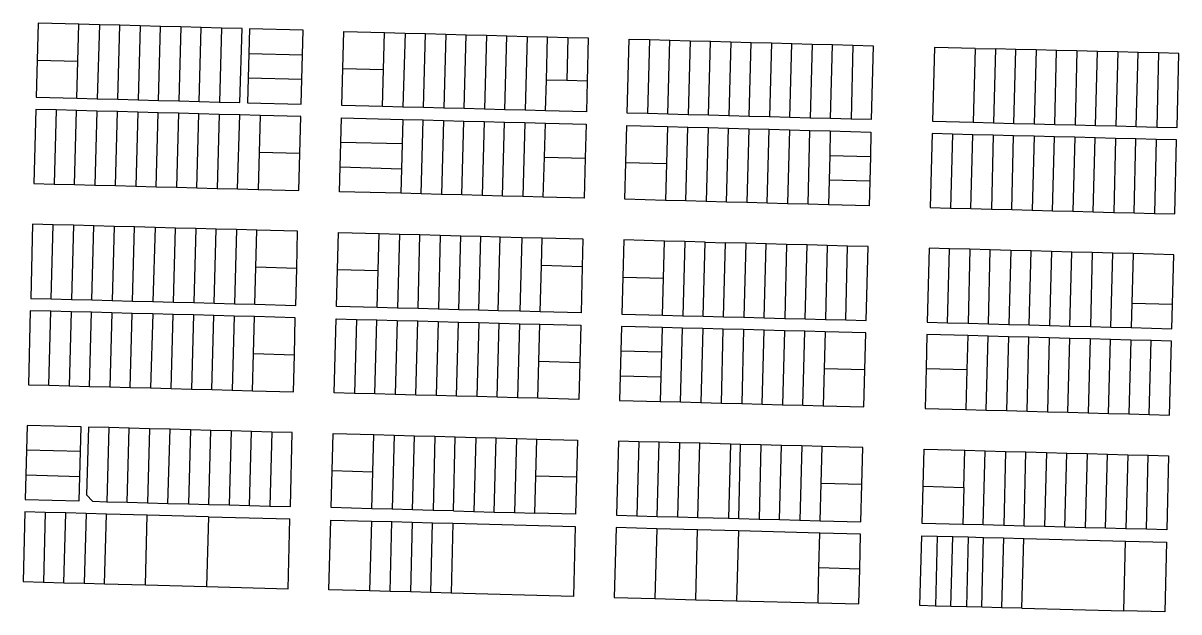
# Model space of a CAD drawing. Header units: inches. Extents: x 486468 to 494399, y 5455955 to 5460553.
# Drawn here: x 486501 to 487071, y 5457332 to 5457622 of the extents above; entities that cross this region are included whole.
import ezdxf

# ---------------------------------------------------------------- set-up
doc = ezdxf.new("R2010")
doc.units = ezdxf.units.IN
doc.header["$MEASUREMENT"] = 0
doc.layers.add('ParcelLines', color=10, linetype='Continuous')

msp = doc.modelspace()

# ---------------------------------------------------------------- linework, layer by layer
at = {"layer": 'ParcelLines', "color": 1}
for p, q in [((486508.268, 5457622.18), (486507.768, 5457603.93)), ((486528.368, 5457621.641), (486508.268, 5457622.18)), ((486538.418, 5457621.371), (486528.368, 5457621.641)), ((486538.418, 5457621.371), (486537.418, 5457584.851)), ((486548.468, 5457621.1), (486538.418, 5457621.371)), ((486558.518, 5457620.83), (486548.468, 5457621.1)), ((486558.518, 5457620.83), (486557.518, 5457584.3)), ((486568.567, 5457620.56), (486558.518, 5457620.83)), ((486567.568, 5457584.03), (486568.567, 5457620.56)), ((486578.617, 5457620.29), (486568.567, 5457620.56)), ((486588.667, 5457620.02), (486578.617, 5457620.29)), ((486587.667, 5457583.48), (486588.667, 5457620.02)), ((486598.717, 5457619.749), (486588.667, 5457620.02)), ((486608.765, 5457619.479), (486598.717, 5457619.749)), ((486607.766, 5457582.93), (486608.765, 5457619.479)), ((486612.415, 5457619.379), (486612.085, 5457607.179)), ((486638.914, 5457618.629), (486612.415, 5457619.379)), ((486638.585, 5457606.479), (486638.914, 5457618.629)), ((486658.513, 5457599.828), (486659.013, 5457618.078)), ((486659.013, 5457618.078), (486679.112, 5457617.538)), ((486679.112, 5457617.538), (486689.162, 5457617.267)), ((486689.162, 5457617.267), (486699.212, 5457616.997)), ((486698.212, 5457580.498), (486699.212, 5457616.997)), ((486699.212, 5457616.997), (486709.261, 5457616.727)), ((486709.261, 5457616.727), (486708.262, 5457580.228)), ((486709.261, 5457616.727), (486719.311, 5457616.447)), ((486719.311, 5457616.447), (486729.311, 5457616.177)), ((486729.311, 5457616.177), (486728.361, 5457579.678)), ((486729.311, 5457616.177), (486739.361, 5457615.907)), ((486739.361, 5457615.907), (486749.41, 5457615.637)), ((486749.41, 5457615.637), (486759.46, 5457615.367)), ((486758.91, 5457594.077), (486759.46, 5457615.367)), ((486759.46, 5457615.367), (486769.51, 5457615.097)), ((486769.51, 5457615.097), (486779.559, 5457614.827)), ((486779.559, 5457614.827), (486779.009, 5457593.577)), ((486798.708, 5457577.776), (486799.659, 5457614.277)), ((486799.659, 5457614.277), (486809.708, 5457614.007)), ((486809.708, 5457614.007), (486819.757, 5457613.737)), ((486819.757, 5457613.737), (486829.757, 5457613.467)), ((486829.757, 5457613.467), (486839.807, 5457613.186)), ((486839.807, 5457613.186), (486849.856, 5457612.916)), ((486849.856, 5457612.916), (486848.857, 5457576.426)), ((486849.856, 5457612.916), (486859.856, 5457612.646)), ((486859.856, 5457612.646), (486869.906, 5457612.376)), ((486869.906, 5457612.376), (486868.956, 5457575.876)), ((486869.906, 5457612.376), (486879.906, 5457612.106)), ((486879.906, 5457612.106), (486889.955, 5457611.836)), ((486889.955, 5457611.836), (486900.005, 5457611.566)), ((486900.005, 5457611.566), (486910.005, 5457611.296)), ((486910.005, 5457611.296), (486920.054, 5457611.026)), ((486920.054, 5457611.026), (486919.103, 5457574.525)), ((486950.202, 5457610.176), (486949.252, 5457573.725)), ((486970.302, 5457609.675), (486950.202, 5457610.176)), ((486612.085, 5457607.179), (486611.756, 5457595.029)), ((486638.244, 5457594.279), (486638.585, 5457606.479)), ((486970.302, 5457609.675), (486969.351, 5457573.212)), ((486970.302, 5457609.675), (486980.352, 5457609.435)), ((486990.401, 5457609.185), (486980.352, 5457609.435)), ((487000.451, 5457608.945), (486990.401, 5457609.185)), ((487010.501, 5457608.705), (487000.451, 5457608.945)), ((487009.55, 5457572.175), (487010.501, 5457608.705)), ((487020.55, 5457608.454), (487010.501, 5457608.705)), ((487030.599, 5457608.204), (487020.55, 5457608.454)), ((487040.649, 5457607.964), (487030.599, 5457608.204)), ((487050.699, 5457607.714), (487040.649, 5457607.964)), ((487060.748, 5457607.474), (487050.699, 5457607.714)), ((487060.748, 5457607.474), (487059.848, 5457570.883)), ((487070.798, 5457607.224), (487060.748, 5457607.474)), ((487069.898, 5457570.623), (487070.798, 5457607.224)), ((486507.768, 5457603.93), (486507.268, 5457585.68)), ((486507.768, 5457603.93), (486527.868, 5457603.381)), ((486527.368, 5457585.131), (486527.868, 5457603.381)), ((486658.013, 5457581.578), (486658.513, 5457599.828)), ((486658.513, 5457599.828), (486678.613, 5457599.277)), ((486678.113, 5457581.038), (486678.613, 5457599.277)), ((486611.756, 5457595.029), (486611.416, 5457582.829)), ((486637.914, 5457582.129), (486638.244, 5457594.279)), ((486768.96, 5457593.827), (486758.91, 5457594.077)), ((486779.009, 5457593.577), (486768.96, 5457593.827)), ((486779.009, 5457593.577), (486778.609, 5457578.326)), ((486507.268, 5457585.68), (486527.368, 5457585.131)), ((486527.368, 5457585.131), (486537.418, 5457584.851)), ((486537.418, 5457584.851), (486547.468, 5457584.581)), ((486547.468, 5457584.581), (486557.518, 5457584.3)), ((486557.518, 5457584.3), (486567.568, 5457584.03)), ((486567.568, 5457584.03), (486577.618, 5457583.76)), ((486577.618, 5457583.76), (486587.667, 5457583.48)), ((486587.667, 5457583.48), (486597.716, 5457583.21)), ((486597.716, 5457583.21), (486607.766, 5457582.93)), ((486611.416, 5457582.829), (486637.914, 5457582.129)), ((486678.113, 5457581.038), (486658.013, 5457581.578)), ((486507.068, 5457579.58), (486506.118, 5457543.03)), ((486517.118, 5457579.3), (486507.068, 5457579.58)), ((486527.168, 5457579.03), (486517.118, 5457579.3)), ((486526.218, 5457542.49), (486527.168, 5457579.03)), ((486537.218, 5457578.761), (486527.168, 5457579.03)), ((486547.318, 5457578.481), (486537.218, 5457578.761)), ((486546.318, 5457541.951), (486547.318, 5457578.481)), ((486557.368, 5457578.21), (486547.318, 5457578.481)), ((486557.368, 5457578.21), (486556.369, 5457541.681)), ((486567.418, 5457577.94), (486557.368, 5457578.21)), ((486577.468, 5457577.67), (486567.418, 5457577.94)), ((486577.468, 5457577.67), (486576.467, 5457541.15)), ((486587.517, 5457577.39), (486577.468, 5457577.67)), ((486597.566, 5457577.12), (486587.517, 5457577.39)), ((486597.566, 5457577.12), (486596.567, 5457540.61)), ((486607.616, 5457576.85), (486597.566, 5457577.12)), ((486617.666, 5457576.579), (486607.616, 5457576.85)), ((486617.666, 5457576.579), (486617.166, 5457558.33)), ((486637.764, 5457576.029), (486617.666, 5457576.579)), ((486637.264, 5457557.778), (486637.764, 5457576.029)), ((486688.162, 5457580.768), (486678.113, 5457581.038)), ((486698.212, 5457580.498), (486688.162, 5457580.768)), ((486708.262, 5457580.228), (486698.212, 5457580.498)), ((486718.312, 5457579.958), (486708.262, 5457580.228)), ((486728.361, 5457579.678), (486718.312, 5457579.958)), ((486738.411, 5457579.408), (486728.361, 5457579.678)), ((486748.46, 5457579.137), (486738.411, 5457579.408)), ((486758.509, 5457578.867), (486748.46, 5457579.137)), ((486778.609, 5457578.326), (486758.509, 5457578.867)), ((486808.758, 5457577.506), (486798.708, 5457577.776)), ((486818.757, 5457577.236), (486808.758, 5457577.506)), ((486828.807, 5457576.966), (486818.757, 5457577.236)), ((486838.857, 5457576.696), (486828.807, 5457576.966)), ((486848.857, 5457576.426), (486838.857, 5457576.696)), ((486858.906, 5457576.156), (486848.857, 5457576.426)), ((486868.956, 5457575.876), (486858.906, 5457576.156)), ((486878.956, 5457575.606), (486868.956, 5457575.876)), ((486889.005, 5457575.336), (486878.956, 5457575.606)), ((486657.534, 5457563.328), (486657.863, 5457575.478)), ((486657.863, 5457575.478), (486688.012, 5457574.668)), ((486688.012, 5457574.668), (486687.683, 5457562.528)), ((486688.012, 5457574.668), (486698.062, 5457574.398)), ((486698.062, 5457574.398), (486708.112, 5457574.128)), ((486708.112, 5457574.128), (486707.111, 5457537.628)), ((486708.112, 5457574.128), (486718.162, 5457573.858)), ((486718.162, 5457573.858), (486728.211, 5457573.578)), ((486728.211, 5457573.578), (486727.211, 5457537.078)), ((486728.211, 5457573.578), (486738.261, 5457573.308)), ((486738.261, 5457573.308), (486748.31, 5457573.038)), ((486748.31, 5457573.038), (486758.359, 5457572.768)), ((486757.899, 5457556.027), (486758.359, 5457572.768)), ((486758.359, 5457572.768), (486778.459, 5457572.227)), ((486778.459, 5457572.227), (486777.999, 5457555.477)), ((486798.058, 5457553.427), (486798.558, 5457571.677)), ((486798.558, 5457571.677), (486818.607, 5457571.137)), ((486818.607, 5457571.137), (486818.138, 5457552.927)), ((486818.607, 5457571.137), (486828.657, 5457570.866)), ((486827.657, 5457534.417), (486828.657, 5457570.866)), ((486828.657, 5457570.866), (486838.657, 5457570.596)), ((486838.657, 5457570.596), (486837.707, 5457534.146)), ((486838.657, 5457570.596), (486848.707, 5457570.326)), ((486847.757, 5457533.876), (486848.707, 5457570.326)), ((486848.707, 5457570.326), (486858.756, 5457570.056)), ((486858.756, 5457570.056), (486857.806, 5457533.596)), ((486858.756, 5457570.056), (486868.806, 5457569.776)), ((486899.055, 5457575.066), (486889.005, 5457575.336)), ((486909.105, 5457574.795), (486899.055, 5457575.066)), ((486919.103, 5457574.525), (486909.105, 5457574.795)), ((486949.252, 5457573.725), (486969.351, 5457573.212)), ((486969.351, 5457573.212), (486979.401, 5457572.955)), ((486979.401, 5457572.955), (486989.451, 5457572.695)), ((486989.451, 5457572.695), (486999.501, 5457572.435)), ((486999.501, 5457572.435), (487009.55, 5457572.175)), ((487009.55, 5457572.175), (487019.599, 5457571.915)), ((487019.599, 5457571.915), (487029.649, 5457571.654)), ((487029.649, 5457571.654), (487039.699, 5457571.404)), ((487039.699, 5457571.404), (487049.748, 5457571.143)), ((487049.748, 5457571.143), (487059.848, 5457570.883)), ((487059.848, 5457570.883), (487069.898, 5457570.623)), ((486867.806, 5457533.326), (486868.806, 5457569.776)), ((486868.806, 5457569.776), (486878.806, 5457569.506)), ((486878.806, 5457569.506), (486888.855, 5457569.236)), ((486887.905, 5457532.786), (486888.855, 5457569.236)), ((486888.855, 5457569.236), (486898.905, 5457568.965)), ((486898.905, 5457568.965), (486898.585, 5457556.825)), ((486898.905, 5457568.965), (486918.953, 5457568.425)), ((486918.953, 5457568.425), (486918.633, 5457556.275)), ((486949.102, 5457567.625), (486948.152, 5457531.174)), ((486959.152, 5457567.365), (486949.102, 5457567.625)), ((486959.152, 5457567.365), (486958.202, 5457530.904)), ((486969.202, 5457567.105), (486959.152, 5457567.365)), ((486968.252, 5457530.644), (486969.202, 5457567.105)), ((486979.251, 5457566.855), (486969.202, 5457567.105)), ((486979.251, 5457566.855), (486978.351, 5457530.374)), ((486989.301, 5457566.595), (486979.251, 5457566.855)), ((486999.351, 5457566.335), (486989.301, 5457566.595)), ((487009.4, 5457566.075), (486999.351, 5457566.335)), ((487008.499, 5457529.574), (487009.4, 5457566.075)), ((487019.449, 5457565.814), (487009.4, 5457566.075)), ((487019.449, 5457565.814), (487018.549, 5457529.304)), ((487029.499, 5457565.554), (487019.449, 5457565.814)), ((487028.599, 5457529.044), (487029.499, 5457565.554)), ((487039.549, 5457565.304), (487029.499, 5457565.554)), ((487039.549, 5457565.304), (487038.648, 5457528.774)), ((487049.598, 5457565.043), (487039.549, 5457565.304)), ((487048.698, 5457528.504), (487049.598, 5457565.043)), ((487059.648, 5457564.783), (487049.598, 5457565.043)), ((487059.648, 5457564.783), (487058.748, 5457528.243)), ((487069.698, 5457564.523), (487059.648, 5457564.783)), ((487068.797, 5457527.972), (487069.698, 5457564.523)), ((486657.204, 5457551.178), (486657.534, 5457563.328)), ((486687.683, 5457562.528), (486687.343, 5457550.328)), ((486637.264, 5457557.778), (486617.166, 5457558.33)), ((486636.765, 5457539.528), (486637.264, 5457557.778)), ((486777.999, 5457555.477), (486777.459, 5457535.727)), ((486797.558, 5457535.227), (486798.058, 5457553.427)), ((486818.138, 5457552.927), (486817.658, 5457534.687)), ((486898.585, 5457556.825), (486898.275, 5457544.675)), ((486898.585, 5457556.825), (486918.633, 5457556.275)), ((486918.633, 5457556.275), (486918.323, 5457544.125)), ((486656.864, 5457538.978), (486657.204, 5457551.178)), ((486506.118, 5457543.03), (486516.169, 5457542.76)), ((486516.169, 5457542.76), (486526.218, 5457542.49)), ((486526.218, 5457542.49), (486536.268, 5457542.22)), ((486536.268, 5457542.22), (486546.318, 5457541.951)), ((486546.318, 5457541.951), (486556.369, 5457541.681)), ((486556.369, 5457541.681), (486566.419, 5457541.421)), ((486566.419, 5457541.421), (486576.467, 5457541.15)), ((486918.323, 5457544.125), (486898.275, 5457544.675)), ((486918.323, 5457544.125), (486918.003, 5457531.975)), ((486576.467, 5457541.15), (486586.517, 5457540.88)), ((486586.517, 5457540.88), (486596.567, 5457540.61)), ((486596.567, 5457540.61), (486606.617, 5457540.34)), ((486606.617, 5457540.34), (486616.666, 5457540.07)), ((486616.666, 5457540.07), (486636.765, 5457539.528)), ((486687.013, 5457538.168), (486656.864, 5457538.978)), ((486697.062, 5457537.898), (486687.013, 5457538.168)), ((486707.111, 5457537.628), (486697.062, 5457537.898)), ((486717.161, 5457537.358), (486707.111, 5457537.628)), ((486727.211, 5457537.078), (486717.161, 5457537.358)), ((486737.26, 5457536.807), (486727.211, 5457537.078)), ((486747.31, 5457536.537), (486737.26, 5457536.807)), ((486757.36, 5457536.267), (486747.31, 5457536.537)), ((486777.459, 5457535.727), (486757.36, 5457536.267)), ((486817.658, 5457534.687), (486797.558, 5457535.227)), ((486827.657, 5457534.417), (486817.658, 5457534.687)), ((486837.707, 5457534.146), (486827.657, 5457534.417)), ((486847.757, 5457533.876), (486837.707, 5457534.146)), ((486857.806, 5457533.596), (486847.757, 5457533.876)), ((486867.806, 5457533.326), (486857.806, 5457533.596)), ((486877.856, 5457533.056), (486867.806, 5457533.326)), ((486887.905, 5457532.786), (486877.856, 5457533.056)), ((486897.954, 5457532.515), (486887.905, 5457532.786)), ((486918.003, 5457531.975), (486897.954, 5457532.515)), ((486948.152, 5457531.174), (486958.202, 5457530.904)), ((486958.202, 5457530.904), (486968.252, 5457530.644)), ((486968.252, 5457530.644), (486978.351, 5457530.374)), ((486978.351, 5457530.374), (486988.4, 5457530.104)), ((486988.4, 5457530.104), (486998.45, 5457529.844)), ((486998.45, 5457529.844), (487008.499, 5457529.574)), ((487008.499, 5457529.574), (487018.549, 5457529.304)), ((487018.549, 5457529.304), (487028.599, 5457529.044)), ((487028.599, 5457529.044), (487038.648, 5457528.774)), ((487038.648, 5457528.774), (487048.698, 5457528.504)), ((487048.698, 5457528.504), (487058.748, 5457528.243)), ((487058.748, 5457528.243), (487068.797, 5457527.972)), ((486505.518, 5457522.93), (486504.568, 5457486.331)), ((486515.618, 5457522.66), (486505.518, 5457522.93)), ((486525.668, 5457522.39), (486515.618, 5457522.66)), ((486535.718, 5457522.12), (486525.668, 5457522.39)), ((486534.718, 5457485.53), (486535.718, 5457522.12)), ((486545.769, 5457521.851), (486535.718, 5457522.12)), ((486555.819, 5457521.581), (486545.769, 5457521.851)), ((486554.818, 5457485.001), (486555.819, 5457521.581)), ((486565.868, 5457521.311), (486555.819, 5457521.581)), ((486565.868, 5457521.311), (486564.869, 5457484.741)), ((486575.918, 5457521.041), (486565.868, 5457521.311)), ((486585.967, 5457520.78), (486575.918, 5457521.041)), ((486585.967, 5457520.78), (486584.968, 5457484.211)), ((486596.017, 5457520.51), (486585.967, 5457520.78)), ((486606.067, 5457520.24), (486596.017, 5457520.51)), ((486616.115, 5457519.969), (486606.067, 5457520.24)), ((486615.636, 5457501.679), (486616.115, 5457519.969)), ((486636.215, 5457519.429), (486616.115, 5457519.969)), ((486635.735, 5457501.129), (486636.215, 5457519.429)), ((486655.834, 5457500.579), (486656.314, 5457518.878)), ((486656.314, 5457518.878), (486676.412, 5457518.338)), ((486676.412, 5457518.338), (486686.462, 5457518.068)), ((486686.462, 5457518.068), (486685.513, 5457481.528)), ((486686.462, 5457518.068), (486696.512, 5457517.798)), ((486696.512, 5457517.798), (486706.561, 5457517.528)), ((486706.561, 5457517.528), (486705.612, 5457480.998)), ((486706.561, 5457517.528), (486716.611, 5457517.257)), ((486715.661, 5457480.728), (486716.611, 5457517.257)), ((486716.611, 5457517.257), (486726.361, 5457516.987)), ((486726.361, 5457516.987), (486736.11, 5457516.727)), ((486735.111, 5457480.208), (486736.11, 5457516.727)), ((486736.11, 5457516.727), (486746.76, 5457516.437)), ((486746.76, 5457516.437), (486745.81, 5457479.928)), ((486746.76, 5457516.437), (486756.81, 5457516.167)), ((486756.45, 5457502.477), (486756.81, 5457516.167)), ((486756.81, 5457516.167), (486776.909, 5457515.627)), ((486776.909, 5457515.627), (486776.549, 5457501.927)), ((486797.008, 5457515.127), (486796.529, 5457496.826)), ((486817.108, 5457514.586), (486797.008, 5457515.127)), ((486816.638, 5457496.326), (486817.108, 5457514.586)), ((486827.157, 5457514.316), (486817.108, 5457514.586)), ((486837.207, 5457514.046), (486827.157, 5457514.316)), ((486837.207, 5457514.046), (486847.207, 5457513.776)), ((486846.257, 5457477.246), (486847.207, 5457513.776)), ((486857.256, 5457513.496), (486847.207, 5457513.776)), ((486867.306, 5457513.226), (486857.256, 5457513.496)), ((486877.356, 5457512.956), (486867.306, 5457513.226)), ((486887.404, 5457512.686), (486877.356, 5457512.956)), ((486897.404, 5457512.416), (486887.404, 5457512.686)), ((486897.404, 5457512.416), (486896.504, 5457475.905)), ((486907.454, 5457512.146), (486897.404, 5457512.416)), ((486917.503, 5457511.874), (486907.454, 5457512.146)), ((486916.553, 5457475.375), (486917.503, 5457511.874)), ((486947.652, 5457511.074), (486946.702, 5457474.574)), ((486957.702, 5457510.804), (486947.652, 5457511.074)), ((486967.752, 5457510.544), (486957.702, 5457510.804)), ((486977.8, 5457510.274), (486967.752, 5457510.544)), ((486987.85, 5457510.004), (486977.8, 5457510.274)), ((486997.9, 5457509.734), (486987.85, 5457510.004)), ((487007.949, 5457509.474), (486997.9, 5457509.734)), ((487007.949, 5457509.474), (487007.049, 5457472.943)), ((487017.999, 5457509.203), (487007.949, 5457509.474)), ((487028.049, 5457508.943), (487017.999, 5457509.203)), ((487038.148, 5457508.673), (487028.049, 5457508.943)), ((487037.198, 5457472.133), (487038.148, 5457508.673)), ((487048.198, 5457508.403), (487038.148, 5457508.673)), ((487068.296, 5457507.873), (487048.198, 5457508.403)), ((487067.666, 5457483.522), (487068.296, 5457507.873)), ((486615.166, 5457483.409), (486615.636, 5457501.679)), ((486635.735, 5457501.129), (486615.636, 5457501.679)), ((486755.86, 5457479.657), (486756.45, 5457502.477)), ((486776.549, 5457501.927), (486775.959, 5457479.126)), ((486635.265, 5457482.879), (486635.735, 5457501.129)), ((486655.364, 5457482.329), (486655.834, 5457500.579)), ((486675.463, 5457481.799), (486675.943, 5457500.079)), ((486796.529, 5457496.826), (486796.059, 5457478.576)), ((486816.158, 5457478.046), (486816.638, 5457496.326)), ((486504.568, 5457486.331), (486514.618, 5457486.06)), ((486514.618, 5457486.06), (486524.669, 5457485.8)), ((486524.669, 5457485.8), (486534.718, 5457485.53)), ((486534.718, 5457485.53), (486544.768, 5457485.27)), ((486544.768, 5457485.27), (486554.818, 5457485.001)), ((486554.818, 5457485.001), (486564.869, 5457484.741)), ((486564.869, 5457484.741), (486574.918, 5457484.481)), ((486574.918, 5457484.481), (486584.968, 5457484.211)), ((486504.368, 5457480.231), (486503.418, 5457443.68)), ((486514.469, 5457479.961), (486504.368, 5457480.231)), ((486513.468, 5457443.411), (486514.469, 5457479.961)), ((486524.519, 5457479.7), (486514.469, 5457479.961)), ((486524.519, 5457479.7), (486523.518, 5457443.151)), ((486534.568, 5457479.43), (486524.519, 5457479.7)), ((486533.569, 5457442.88), (486534.568, 5457479.43)), ((486544.618, 5457479.17), (486534.568, 5457479.43)), ((486544.618, 5457479.17), (486543.619, 5457442.62)), ((486554.669, 5457478.9), (486544.618, 5457479.17)), ((486553.669, 5457442.35), (486554.669, 5457478.9)), ((486564.719, 5457478.631), (486554.669, 5457478.9)), ((486584.968, 5457484.211), (486595.017, 5457483.94)), ((486595.017, 5457483.94), (486605.116, 5457483.679)), ((486605.116, 5457483.679), (486615.166, 5457483.409)), ((486615.166, 5457483.409), (486635.265, 5457482.879)), ((486675.463, 5457481.799), (486655.364, 5457482.329)), ((486685.513, 5457481.528), (486675.463, 5457481.799)), ((486695.562, 5457481.258), (486685.513, 5457481.528)), ((486705.612, 5457480.998), (486695.562, 5457481.258)), ((486715.661, 5457480.728), (486705.612, 5457480.998)), ((486725.411, 5457480.468), (486715.661, 5457480.728)), ((486735.111, 5457480.208), (486725.411, 5457480.468)), ((486745.81, 5457479.928), (486735.111, 5457480.208)), ((486755.86, 5457479.657), (486745.81, 5457479.928)), ((486775.959, 5457479.126), (486755.86, 5457479.657)), ((487067.346, 5457471.322), (487067.666, 5457483.522)), ((486564.719, 5457478.631), (486563.718, 5457442.09)), ((486574.769, 5457478.371), (486564.719, 5457478.631)), ((486573.768, 5457441.82), (486574.769, 5457478.371)), ((486584.818, 5457478.11), (486574.769, 5457478.371)), ((486584.818, 5457478.11), (486583.868, 5457441.56)), ((486594.867, 5457477.84), (486584.818, 5457478.11)), ((486604.916, 5457477.58), (486594.867, 5457477.84)), ((486604.916, 5457477.58), (486603.967, 5457441.03)), ((486614.966, 5457477.309), (486604.916, 5457477.58)), ((486614.496, 5457459.03), (486614.966, 5457477.309)), ((486635.065, 5457476.779), (486614.966, 5457477.309)), ((486634.586, 5457458.479), (486635.065, 5457476.779)), ((486654.214, 5457439.678), (486655.214, 5457476.229)), ((486655.214, 5457476.229), (486665.263, 5457475.959)), ((486665.263, 5457475.959), (486675.313, 5457475.689)), ((486675.313, 5457475.689), (486685.363, 5457475.428)), ((486685.363, 5457475.428), (486684.363, 5457438.878)), ((486685.363, 5457475.428), (486695.412, 5457475.158)), ((486695.412, 5457475.158), (486705.462, 5457474.888)), ((486705.462, 5457474.888), (486715.512, 5457474.628)), ((486714.512, 5457438.078), (486715.512, 5457474.628)), ((486715.512, 5457474.628), (486725.561, 5457474.358)), ((486725.561, 5457474.358), (486735.611, 5457474.088)), ((486735.611, 5457474.088), (486745.66, 5457473.828)), ((486745.66, 5457473.828), (486744.661, 5457437.277)), ((486745.66, 5457473.828), (486755.71, 5457473.558)), ((486755.21, 5457455.277), (486755.71, 5457473.558)), ((486755.71, 5457473.558), (486775.809, 5457473.026)), ((486775.809, 5457473.026), (486775.31, 5457454.727)), ((486796.059, 5457478.576), (486816.158, 5457478.046)), ((486816.158, 5457478.046), (486826.158, 5457477.776)), ((486826.158, 5457477.776), (486836.207, 5457477.506)), ((486836.207, 5457477.506), (486846.257, 5457477.246)), ((486846.257, 5457477.246), (486856.305, 5457476.976)), ((486856.305, 5457476.976), (486866.355, 5457476.716)), ((486866.355, 5457476.716), (486876.405, 5457476.445)), ((486876.405, 5457476.445), (486886.454, 5457476.175)), ((486886.454, 5457476.175), (486896.504, 5457475.905)), ((486896.504, 5457475.905), (486906.504, 5457475.645)), ((486906.504, 5457475.645), (486916.553, 5457475.375)), ((486946.702, 5457474.574), (486956.751, 5457474.304)), ((486956.751, 5457474.304), (486966.801, 5457474.033)), ((486966.801, 5457474.033), (486976.9, 5457473.763)), ((486976.9, 5457473.763), (486986.95, 5457473.493)), ((486986.95, 5457473.493), (486996.999, 5457473.223)), ((486996.999, 5457473.223), (487007.049, 5457472.943)), ((486795.909, 5457472.476), (486795.579, 5457460.326)), ((486815.958, 5457471.946), (486795.909, 5457472.476)), ((486826.008, 5457471.676), (486815.958, 5457471.946)), ((486825.057, 5457435.176), (486826.008, 5457471.676)), ((486836.057, 5457471.406), (486826.008, 5457471.676)), ((486836.057, 5457471.406), (486835.106, 5457434.905)), ((486846.106, 5457471.136), (486836.057, 5457471.406)), ((486856.155, 5457470.876), (486846.106, 5457471.136)), ((486856.155, 5457470.876), (486855.206, 5457434.375)), ((486866.205, 5457470.605), (486856.155, 5457470.876)), ((486865.255, 5457434.105), (486866.205, 5457470.605)), ((486876.255, 5457470.335), (486866.205, 5457470.605)), ((486886.254, 5457470.075), (486876.255, 5457470.335)), ((486885.354, 5457433.575), (486886.254, 5457470.075)), ((486896.304, 5457469.805), (486886.254, 5457470.075)), ((486896.304, 5457469.805), (486895.834, 5457451.575)), ((486916.403, 5457469.275), (486896.304, 5457469.805)), ((486915.933, 5457451.025), (486916.403, 5457469.275)), ((486946.552, 5457468.475), (486946.111, 5457451.724)), ((486966.65, 5457467.933), (486946.552, 5457468.475)), ((486976.7, 5457467.663), (486966.65, 5457467.933)), ((486986.75, 5457467.393), (486976.7, 5457467.663)), ((486996.849, 5457467.123), (486986.75, 5457467.393)), ((487007.049, 5457472.943), (487017.099, 5457472.673)), ((487017.099, 5457472.673), (487027.148, 5457472.403)), ((487027.148, 5457472.403), (487037.198, 5457472.133)), ((487037.198, 5457472.133), (487047.248, 5457471.862)), ((487047.248, 5457471.862), (487067.346, 5457471.322)), ((486995.899, 5457430.622), (486996.849, 5457467.123)), ((487006.899, 5457466.843), (486996.849, 5457467.123)), ((487006.899, 5457466.843), (487005.949, 5457430.342)), ((487016.949, 5457466.573), (487006.899, 5457466.843)), ((487015.998, 5457430.072), (487016.949, 5457466.573)), ((487026.998, 5457466.303), (487016.949, 5457466.573)), ((487037.048, 5457466.033), (487026.998, 5457466.303)), ((487047.097, 5457465.762), (487037.048, 5457466.033)), ((487057.146, 5457465.492), (487047.097, 5457465.762)), ((487056.196, 5457428.992), (487057.146, 5457465.492)), ((487067.196, 5457465.222), (487057.146, 5457465.492)), ((487066.246, 5457428.721), (487067.196, 5457465.222)), ((486614.017, 5457440.76), (486614.496, 5457459.03)), ((486634.116, 5457440.23), (486634.586, 5457458.479)), ((486795.579, 5457460.326), (486795.239, 5457448.127)), ((486815.638, 5457459.776), (486795.579, 5457460.326)), ((486815.638, 5457459.776), (486815.317, 5457447.576)), ((486755.21, 5457455.277), (486775.31, 5457454.727)), ((486775.31, 5457454.727), (486774.81, 5457436.477)), ((486895.834, 5457451.575), (486895.354, 5457433.305)), ((486915.453, 5457432.774), (486915.933, 5457451.025)), ((486946.111, 5457451.724), (486945.601, 5457431.974)), ((486966.24, 5457451.173), (486965.75, 5457431.434)), ((486795.239, 5457448.127), (486794.908, 5457435.977)), ((486815.317, 5457447.576), (486815.007, 5457435.447)), ((486503.418, 5457443.68), (486513.468, 5457443.411)), ((486513.468, 5457443.411), (486523.518, 5457443.151)), ((486523.518, 5457443.151), (486533.569, 5457442.88)), ((486533.569, 5457442.88), (486543.619, 5457442.62)), ((486543.619, 5457442.62), (486553.669, 5457442.35)), ((486553.669, 5457442.35), (486563.718, 5457442.09)), ((486563.718, 5457442.09), (486573.768, 5457441.82)), ((486573.768, 5457441.82), (486583.868, 5457441.56)), ((486583.868, 5457441.56), (486593.917, 5457441.29)), ((486593.917, 5457441.29), (486603.967, 5457441.03)), ((486603.967, 5457441.03), (486614.017, 5457440.76)), ((486614.017, 5457440.76), (486634.116, 5457440.23)), ((486664.264, 5457439.418), (486654.214, 5457439.678)), ((486674.313, 5457439.148), (486664.264, 5457439.418)), ((486684.363, 5457438.878), (486674.313, 5457439.148)), ((486694.413, 5457438.618), (486684.363, 5457438.878)), ((486704.462, 5457438.348), (486694.413, 5457438.618)), ((486714.512, 5457438.078), (486704.462, 5457438.348)), ((486724.562, 5457437.818), (486714.512, 5457438.078)), ((486734.611, 5457437.548), (486724.562, 5457437.818)), ((486744.661, 5457437.277), (486734.611, 5457437.548)), ((486754.71, 5457437.007), (486744.661, 5457437.277)), ((486774.81, 5457436.477), (486754.71, 5457437.007)), ((486794.908, 5457435.977), (486815.007, 5457435.447)), ((486815.007, 5457435.447), (486825.057, 5457435.176)), ((486825.057, 5457435.176), (486835.106, 5457434.905)), ((486835.106, 5457434.905), (486845.156, 5457434.645)), ((486845.156, 5457434.645), (486855.206, 5457434.375)), ((486855.206, 5457434.375), (486865.255, 5457434.105)), ((486865.255, 5457434.105), (486875.305, 5457433.845)), ((486875.305, 5457433.845), (486885.354, 5457433.575)), ((486885.354, 5457433.575), (486895.354, 5457433.305)), ((486895.354, 5457433.305), (486915.453, 5457432.774)), ((486945.601, 5457431.974), (486965.75, 5457431.434)), ((486965.75, 5457431.434), (486975.8, 5457431.163)), ((486975.8, 5457431.163), (486985.85, 5457430.892)), ((486985.85, 5457430.892), (486995.899, 5457430.622)), ((486995.899, 5457430.622), (487005.949, 5457430.342)), ((487005.949, 5457430.342), (487015.998, 5457430.072)), ((487015.998, 5457430.072), (487026.048, 5457429.802)), ((487026.048, 5457429.802), (487036.097, 5457429.532)), ((487036.097, 5457429.532), (487046.146, 5457429.262)), ((487046.146, 5457429.262), (487056.196, 5457428.992)), ((487056.196, 5457428.992), (487066.246, 5457428.721)), ((486502.868, 5457423.58), (486502.538, 5457411.38)), ((486529.369, 5457422.881), (486502.868, 5457423.58)), ((486529.049, 5457410.681), (486529.369, 5457422.881)), ((486533.019, 5457422.781), (486532.147, 5457389.276)), ((486543.068, 5457422.51), (486533.019, 5457422.781)), ((486543.068, 5457422.51), (486542.119, 5457385.961)), ((486553.118, 5457422.24), (486543.068, 5457422.51)), ((486563.219, 5457421.97), (486553.118, 5457422.24)), ((486573.269, 5457421.7), (486563.219, 5457421.97)), ((486583.318, 5457421.43), (486573.269, 5457421.7)), ((486583.318, 5457421.43), (486582.319, 5457384.88)), ((486593.368, 5457421.16), (486583.318, 5457421.43)), ((486603.417, 5457420.89), (486593.368, 5457421.16)), ((486613.467, 5457420.62), (486603.417, 5457420.89)), ((486623.517, 5457420.35), (486613.467, 5457420.62)), ((486633.565, 5457420.08), (486623.517, 5457420.35)), ((486632.616, 5457383.529), (486633.565, 5457420.08)), ((486653.185, 5457401.279), (486653.664, 5457419.579)), ((486653.664, 5457419.579), (486673.764, 5457419.049)), ((486673.764, 5457419.049), (486683.813, 5457418.778)), ((486683.813, 5457418.778), (486682.864, 5457382.219)), ((486683.813, 5457418.778), (486693.863, 5457418.508)), ((486692.913, 5457381.948), (486693.863, 5457418.508)), ((486693.863, 5457418.508), (486703.913, 5457418.238)), ((486703.913, 5457418.238), (486713.962, 5457417.978)), ((486713.011, 5457381.397), (486713.962, 5457417.978)), ((486713.962, 5457417.978), (486724.012, 5457417.71)), ((486724.012, 5457417.71), (486723.061, 5457381.127)), ((486724.012, 5457417.71), (486734.061, 5457417.442)), ((486733.111, 5457380.857), (486734.061, 5457417.442)), ((486734.061, 5457417.442), (486744.111, 5457417.174)), ((486744.111, 5457417.174), (486743.16, 5457380.587)), ((486744.111, 5457417.174), (486754.161, 5457416.907)), ((486753.68, 5457398.627), (486754.161, 5457416.907)), ((486754.161, 5457416.907), (486774.259, 5457416.377)), ((486774.259, 5457416.377), (486773.779, 5457398.077)), ((486502.538, 5457411.38), (486502.208, 5457399.23)), ((486529.049, 5457410.681), (486502.538, 5457411.38)), ((486528.728, 5457398.481), (486529.049, 5457410.681)), ((486794.358, 5457415.827), (486793.408, 5457379.276)), ((486804.408, 5457415.566), (486794.358, 5457415.827)), ((486804.408, 5457415.566), (486803.458, 5457379.006)), ((486814.457, 5457415.306), (486804.408, 5457415.566)), ((486813.507, 5457378.736), (486814.457, 5457415.306)), ((486824.507, 5457415.036), (486814.457, 5457415.306)), ((486834.556, 5457414.776), (486824.507, 5457415.036)), ((486833.607, 5457378.196), (486834.556, 5457414.776)), ((486849.656, 5457414.385), (486834.556, 5457414.776)), ((486854.656, 5457414.255), (486849.656, 5457414.385)), ((486864.705, 5457413.985), (486854.656, 5457414.255)), ((486874.755, 5457413.725), (486864.705, 5457413.985)), ((486884.804, 5457413.464), (486874.755, 5457413.725)), ((486884.804, 5457413.464), (486883.854, 5457376.834)), ((486894.854, 5457413.204), (486884.804, 5457413.464)), ((486894.383, 5457394.874), (486894.854, 5457413.204)), ((486914.952, 5457412.674), (486894.854, 5457413.204)), ((486914.482, 5457394.374), (486914.952, 5457412.674)), ((486944.626, 5457393.573), (486945.101, 5457411.874)), ((486945.101, 5457411.874), (486965.2, 5457411.323)), ((486964.75, 5457393.033), (486965.2, 5457411.323)), ((486965.2, 5457411.323), (486975.25, 5457411.052)), ((486974.349, 5457374.472), (486975.25, 5457411.052)), ((486975.25, 5457411.052), (486985.3, 5457410.782)), ((486985.3, 5457410.782), (486995.399, 5457410.512)), ((486994.448, 5457373.941), (486995.399, 5457410.512)), ((486995.399, 5457410.512), (487005.449, 5457410.242)), ((487005.449, 5457410.242), (487015.497, 5457409.972)), ((487014.547, 5457373.401), (487015.497, 5457409.972)), ((487015.497, 5457409.972), (487025.547, 5457409.702)), ((487025.547, 5457409.702), (487035.597, 5457409.432)), ((487035.597, 5457409.432), (487045.646, 5457409.161)), ((487045.646, 5457409.161), (487055.696, 5457408.891)), ((487055.696, 5457408.891), (487065.745, 5457408.621)), ((487065.745, 5457408.621), (487064.845, 5457372.07)), ((486502.208, 5457399.23), (486501.869, 5457387.03)), ((486652.715, 5457383.029), (486653.185, 5457401.279)), ((486672.814, 5457382.489), (486673.294, 5457400.779)), ((486528.418, 5457386.331), (486528.728, 5457398.481)), ((486773.779, 5457398.077), (486773.309, 5457379.776)), ((486893.903, 5457376.564), (486894.383, 5457394.874)), ((486914.002, 5457376.024), (486914.482, 5457394.374)), ((486944.151, 5457375.273), (486944.626, 5457393.573)), ((486944.626, 5457393.573), (486964.75, 5457393.033)), ((486532.147, 5457389.276), (486535.114, 5457386.155)), ((486964.75, 5457393.033), (486964.3, 5457374.743)), ((486501.869, 5457387.03), (486528.418, 5457386.331)), ((486535.114, 5457386.155), (486542.119, 5457385.961)), ((486542.119, 5457385.961), (486552.169, 5457385.69)), ((486552.169, 5457385.69), (486562.219, 5457385.42)), ((486562.219, 5457385.42), (486572.269, 5457385.15)), ((486572.269, 5457385.15), (486582.319, 5457384.88)), ((486582.319, 5457384.88), (486592.367, 5457384.61)), ((486592.367, 5457384.61), (486602.417, 5457384.34)), ((486602.417, 5457384.34), (486612.467, 5457384.07)), ((486612.467, 5457384.07), (486622.566, 5457383.8)), ((486622.566, 5457383.8), (486632.616, 5457383.529)), ((486672.814, 5457382.489), (486652.715, 5457383.029)), ((486682.864, 5457382.219), (486672.814, 5457382.489)), ((486692.913, 5457381.948), (486682.864, 5457382.219)), ((486702.962, 5457381.677), (486692.913, 5457381.948)), ((486501.718, 5457380.93), (486500.818, 5457346.53)), ((486511.768, 5457380.66), (486501.718, 5457380.93)), ((486521.818, 5457380.39), (486511.768, 5457380.66)), ((486531.869, 5457380.121), (486521.818, 5457380.39)), ((486541.919, 5457379.851), (486531.869, 5457380.121)), ((486562.069, 5457379.31), (486541.919, 5457379.851)), ((486592.217, 5457378.51), (486562.069, 5457379.31)), ((486592.217, 5457378.51), (486632.416, 5457377.429)), ((486631.516, 5457343.029), (486632.416, 5457377.429)), ((486651.614, 5457342.479), (486652.515, 5457376.929)), ((486652.515, 5457376.929), (486672.614, 5457376.389)), ((486672.614, 5457376.389), (486682.664, 5457376.119)), ((486682.664, 5457376.119), (486692.712, 5457375.849)), ((486713.011, 5457381.397), (486702.962, 5457381.677)), ((486713.011, 5457381.397), (486723.061, 5457381.127)), ((486723.061, 5457381.127), (486733.111, 5457380.857)), ((486733.111, 5457380.857), (486743.16, 5457380.587)), ((486743.16, 5457380.587), (486753.21, 5457380.317)), ((486773.309, 5457379.776), (486753.21, 5457380.317)), ((486793.408, 5457379.276), (486803.458, 5457379.006)), ((486803.458, 5457379.006), (486813.507, 5457378.736)), ((486813.507, 5457378.736), (486823.557, 5457378.466)), ((486823.557, 5457378.466), (486833.607, 5457378.196)), ((486833.607, 5457378.196), (486848.656, 5457377.784)), ((486848.656, 5457377.784), (486853.706, 5457377.644)), ((486853.706, 5457377.644), (486863.755, 5457377.374)), ((486863.755, 5457377.374), (486873.804, 5457377.104)), ((486873.804, 5457377.104), (486883.854, 5457376.834)), ((486883.854, 5457376.834), (486893.903, 5457376.564)), ((486893.903, 5457376.564), (486914.002, 5457376.024)), ((486692.712, 5457375.849), (486702.762, 5457375.577)), ((486701.862, 5457341.128), (486702.762, 5457375.577)), ((486702.762, 5457375.577), (486712.812, 5457375.307)), ((486712.812, 5457375.307), (486773.109, 5457373.676)), ((486773.109, 5457373.676), (486772.209, 5457339.226)), ((486793.208, 5457373.176), (486792.308, 5457338.676)), ((486813.357, 5457372.636), (486793.208, 5457373.176)), ((486833.457, 5457372.106), (486813.357, 5457372.636)), ((486853.556, 5457371.574), (486833.457, 5457372.106)), ((486853.556, 5457371.574), (486852.655, 5457337.074)), ((486893.753, 5457370.504), (486853.556, 5457371.574)), ((486913.852, 5457369.973), (486893.753, 5457370.504)), ((486964.3, 5457374.743), (486944.151, 5457375.273)), ((486974.349, 5457374.472), (486964.3, 5457374.743)), ((486984.398, 5457374.202), (486974.349, 5457374.472)), ((486994.448, 5457373.941), (486984.398, 5457374.202)), ((487004.498, 5457373.671), (486994.448, 5457373.941)), ((487014.547, 5457373.401), (487004.498, 5457373.671)), ((487024.597, 5457373.141), (487014.547, 5457373.401)), ((487034.646, 5457372.871), (487024.597, 5457373.141)), ((487044.696, 5457372.611), (487034.646, 5457372.871)), ((487054.796, 5457372.341), (487044.696, 5457372.611)), ((487064.845, 5457372.07), (487054.796, 5457372.341)), ((486913.402, 5457352.723), (486913.852, 5457369.973)), ((486943.1, 5457334.673), (486944.001, 5457369.173)), ((486944.001, 5457369.173), (486951.651, 5457368.973)), ((486951.651, 5457368.973), (486950.75, 5457334.472)), ((486951.651, 5457368.973), (486959.25, 5457368.773)), ((486958.349, 5457334.282), (486959.25, 5457368.773)), ((486959.25, 5457368.773), (486966.85, 5457368.563)), ((486966.85, 5457368.563), (486974.499, 5457368.362)), ((486974.499, 5457368.362), (486984.248, 5457368.101)), ((486984.248, 5457368.101), (486994.298, 5457367.841)), ((486994.298, 5457367.841), (487044.546, 5457366.501)), ((487043.695, 5457332.09), (487044.546, 5457366.501)), ((487044.546, 5457366.501), (487064.695, 5457365.97)), ((487064.695, 5457365.97), (487063.794, 5457331.57)), ((486913.402, 5457352.723), (486893.303, 5457353.274)), ((486912.952, 5457335.473), (486913.402, 5457352.723)), ((486500.818, 5457346.53), (486510.868, 5457346.26)), ((486510.868, 5457346.26), (486520.919, 5457345.99)), ((486520.919, 5457345.99), (486530.969, 5457345.72)), ((486530.969, 5457345.72), (486541.019, 5457345.451)), ((486541.019, 5457345.451), (486561.119, 5457344.91)), ((486561.119, 5457344.91), (486591.318, 5457344.11)), ((486591.318, 5457344.11), (486631.516, 5457343.029)), ((486671.714, 5457341.939), (486651.614, 5457342.479)), ((486681.763, 5457341.668), (486671.714, 5457341.939)), ((486691.813, 5457341.398), (486681.763, 5457341.668)), ((486701.862, 5457341.128), (486691.813, 5457341.398)), ((486711.912, 5457340.857), (486701.862, 5457341.128)), ((486772.209, 5457339.226), (486711.912, 5457340.857)), ((486792.308, 5457338.676), (486812.407, 5457338.145)), ((486812.407, 5457338.145), (486832.506, 5457337.605)), ((486832.506, 5457337.605), (486852.655, 5457337.074)), ((486852.655, 5457337.074), (486892.853, 5457336.003)), ((486892.853, 5457336.003), (486912.952, 5457335.473)), ((486950.75, 5457334.472), (486943.1, 5457334.673)), ((486958.349, 5457334.282), (486950.75, 5457334.472)), ((486965.999, 5457334.081), (486958.349, 5457334.282)), ((486973.599, 5457333.891), (486965.999, 5457334.081)), ((486983.348, 5457333.641), (486973.599, 5457333.891)), ((486993.398, 5457333.381), (486983.348, 5457333.641)), ((486993.398, 5457333.381), (487043.695, 5457332.09)), ((487063.794, 5457331.57), (487043.695, 5457332.09))]:
    msp.add_line(p, q, dxfattribs=at)
for points in [[(486527.868, 5457603.381), (486528.368, 5457621.631), (486528.368, 5457621.641)], [(486547.468, 5457584.581), (486548.468, 5457621.08), (486548.468, 5457621.1)], [(486578.617, 5457620.29), (486578.617, 5457620.28), (486577.618, 5457583.78), (486577.618, 5457583.76)], [(486598.717, 5457619.749), (486598.717, 5457619.729), (486597.716, 5457583.23), (486597.716, 5457583.21)], [(486678.613, 5457599.277), (486679.112, 5457617.528), (486679.112, 5457617.538)], [(486689.162, 5457617.267), (486688.162, 5457580.778), (486688.162, 5457580.768)], [(486718.312, 5457579.958), (486718.312, 5457579.978), (486719.311, 5457616.447)], [(486738.411, 5457579.408), (486738.411, 5457579.428), (486739.361, 5457615.907)], [(486749.41, 5457615.637), (486749.41, 5457615.627), (486748.46, 5457579.137)], [(486769.51, 5457615.097), (486769.51, 5457615.077), (486768.96, 5457593.827)], [(486809.708, 5457614.007), (486809.708, 5457613.977), (486808.758, 5457577.526), (486808.758, 5457577.506)], [(486818.757, 5457577.236), (486819.757, 5457613.727), (486819.757, 5457613.737)], [(486829.757, 5457613.467), (486828.807, 5457576.976), (486828.807, 5457576.966)], [(486838.857, 5457576.696), (486838.857, 5457576.726), (486839.807, 5457613.176), (486839.807, 5457613.186)], [(486858.906, 5457576.156), (486858.906, 5457576.176), (486859.856, 5457612.626), (486859.856, 5457612.646)], [(486878.956, 5457575.606), (486878.956, 5457575.626), (486879.906, 5457612.076), (486879.906, 5457612.106)], [(486889.955, 5457611.836), (486889.955, 5457611.826), (486889.005, 5457575.336)], [(486899.055, 5457575.066), (486899.055, 5457575.076), (486900.005, 5457611.526), (486900.005, 5457611.566)], [(486910.005, 5457611.296), (486910.005, 5457611.276), (486909.105, 5457574.825), (486909.105, 5457574.795)], [(486612.085, 5457607.179), (486638.565, 5457606.479), (486638.585, 5457606.479)], [(486980.352, 5457609.435), (486980.352, 5457609.425), (486979.401, 5457572.955)], [(486989.451, 5457572.695), (486990.401, 5457609.175), (486990.401, 5457609.185)], [(487000.451, 5457608.945), (487000.451, 5457608.925), (486999.501, 5457572.435)], [(487020.55, 5457608.454), (487019.599, 5457571.925), (487019.599, 5457571.915)], [(487029.649, 5457571.654), (487029.649, 5457571.674), (487030.599, 5457608.204)], [(487040.649, 5457607.964), (487039.699, 5457571.424), (487039.699, 5457571.404)], [(487049.748, 5457571.143), (487049.748, 5457571.173), (487050.699, 5457607.714)], [(486638.244, 5457594.279), (486611.766, 5457595.029), (486611.756, 5457595.029)], [(486758.509, 5457578.867), (486758.509, 5457578.877), (486758.91, 5457594.077)], [(486517.118, 5457579.3), (486517.118, 5457579.28), (486516.169, 5457542.78), (486516.169, 5457542.76)], [(486537.218, 5457578.761), (486537.218, 5457578.731), (486536.268, 5457542.23), (486536.268, 5457542.22)], [(486566.419, 5457541.421), (486566.419, 5457541.431), (486567.418, 5457577.93), (486567.418, 5457577.94)], [(486586.517, 5457540.88), (486587.517, 5457577.38), (486587.517, 5457577.39)], [(486606.617, 5457540.34), (486607.616, 5457576.83), (486607.616, 5457576.85)], [(486697.062, 5457537.898), (486697.062, 5457537.928), (486698.062, 5457574.398)], [(486717.161, 5457537.358), (486717.161, 5457537.378), (486718.162, 5457573.858)], [(486737.26, 5457536.807), (486737.26, 5457536.827), (486738.261, 5457573.308)], [(486748.31, 5457573.038), (486748.31, 5457573.028), (486747.31, 5457536.577), (486747.31, 5457536.537)], [(486878.806, 5457569.506), (486877.856, 5457533.076), (486877.856, 5457533.056)], [(486988.4, 5457530.104), (486989.301, 5457566.575), (486989.301, 5457566.595)], [(486999.351, 5457566.335), (486999.351, 5457566.325), (486998.45, 5457529.844)], [(486687.683, 5457562.528), (486687.663, 5457562.528), (486657.534, 5457563.328)], [(486617.166, 5457558.33), (486616.666, 5457540.08), (486616.666, 5457540.07)], [(486757.36, 5457536.267), (486757.36, 5457536.277), (486757.899, 5457556.027)], [(486757.899, 5457556.027), (486757.909, 5457556.027), (486777.999, 5457555.477)], [(486798.058, 5457553.427), (486818.108, 5457552.927), (486818.138, 5457552.927)], [(486657.204, 5457551.178), (486657.214, 5457551.178), (486687.343, 5457550.328)], [(486687.343, 5457550.328), (486687.013, 5457538.178), (486687.013, 5457538.168)], [(486898.275, 5457544.675), (486897.954, 5457532.525), (486897.954, 5457532.515)], [(486514.618, 5457486.06), (486514.618, 5457486.08), (486515.618, 5457522.66)], [(486525.668, 5457522.39), (486525.668, 5457522.38), (486524.669, 5457485.83), (486524.669, 5457485.8)], [(486545.769, 5457521.851), (486545.769, 5457521.831), (486544.768, 5457485.28), (486544.768, 5457485.27)], [(486574.918, 5457484.481), (486575.918, 5457521.031), (486575.918, 5457521.041)], [(486595.017, 5457483.94), (486596.017, 5457520.48), (486596.017, 5457520.51)], [(486606.067, 5457520.24), (486606.067, 5457520.23), (486605.116, 5457483.679)], [(486675.943, 5457500.079), (486676.412, 5457518.328), (486676.412, 5457518.338)], [(486695.562, 5457481.258), (486696.512, 5457517.778), (486696.512, 5457517.798)], [(486726.361, 5457516.987), (486726.361, 5457516.977), (486725.411, 5457480.478), (486725.411, 5457480.468)], [(486827.157, 5457514.316), (486827.157, 5457514.276), (486826.158, 5457477.776)], [(486836.207, 5457477.506), (486836.207, 5457477.526), (486837.207, 5457514.026), (486837.207, 5457514.046)], [(486857.256, 5457513.496), (486857.256, 5457513.476), (486856.305, 5457476.976)], [(486866.355, 5457476.716), (486866.355, 5457476.726), (486867.306, 5457513.226)], [(486877.356, 5457512.956), (486877.356, 5457512.926), (486876.405, 5457476.445)], [(486886.454, 5457476.175), (486887.404, 5457512.676), (486887.404, 5457512.686)], [(486906.504, 5457475.645), (486907.454, 5457512.126), (486907.454, 5457512.146)], [(486956.751, 5457474.304), (486957.702, 5457510.774), (486957.702, 5457510.804)], [(486967.752, 5457510.544), (486967.752, 5457510.524), (486966.801, 5457474.033)], [(486976.9, 5457473.763), (486976.9, 5457473.773), (486977.8, 5457510.274)], [(486987.85, 5457510.004), (486987.85, 5457509.974), (486986.95, 5457473.493)], [(486996.999, 5457473.223), (486997.9, 5457509.724), (486997.9, 5457509.734)], [(487017.099, 5457472.673), (487017.999, 5457509.173), (487017.999, 5457509.203)], [(487028.049, 5457508.943), (487028.049, 5457508.923), (487027.148, 5457472.423), (487027.148, 5457472.403)], [(487048.198, 5457508.403), (487048.198, 5457508.373), (487047.568, 5457484.023)], [(486776.549, 5457501.927), (486756.46, 5457502.477), (486756.45, 5457502.477)], [(486655.834, 5457500.579), (486655.864, 5457500.579), (486675.943, 5457500.079)], [(486796.529, 5457496.826), (486796.559, 5457496.826), (486816.608, 5457496.326), (486816.638, 5457496.326)], [(487047.568, 5457484.023), (487047.248, 5457471.872), (487047.248, 5457471.862)], [(487047.568, 5457484.023), (487067.646, 5457483.522), (487067.666, 5457483.522)], [(486593.917, 5457441.29), (486594.867, 5457477.83), (486594.867, 5457477.84)], [(486665.263, 5457475.959), (486664.264, 5457439.428), (486664.264, 5457439.418)], [(486674.313, 5457439.148), (486675.313, 5457475.679), (486675.313, 5457475.689)], [(486694.413, 5457438.618), (486694.413, 5457438.628), (486695.412, 5457475.158)], [(486705.462, 5457474.888), (486705.462, 5457474.878), (486704.462, 5457438.348)], [(486725.561, 5457474.358), (486724.562, 5457437.828), (486724.562, 5457437.818)], [(486734.611, 5457437.548), (486735.611, 5457474.078), (486735.611, 5457474.088)], [(486815.958, 5457471.946), (486815.958, 5457471.926), (486815.638, 5457459.776)], [(486845.156, 5457434.645), (486846.106, 5457471.126), (486846.106, 5457471.136)], [(486876.255, 5457470.335), (486876.255, 5457470.325), (486875.305, 5457433.845)], [(486966.65, 5457467.933), (486966.65, 5457467.923), (486966.24, 5457451.173)], [(486975.8, 5457431.163), (486975.8, 5457431.173), (486976.7, 5457467.663)], [(486986.75, 5457467.393), (486986.75, 5457467.373), (486985.85, 5457430.892)], [(487026.998, 5457466.303), (487026.048, 5457429.822), (487026.048, 5457429.802)], [(487036.097, 5457429.532), (487037.048, 5457466.023), (487037.048, 5457466.033)], [(487047.097, 5457465.762), (487046.146, 5457429.272), (487046.146, 5457429.262)], [(486614.496, 5457459.03), (486614.516, 5457459.03), (486634.586, 5457458.479)], [(486754.71, 5457437.007), (486754.71, 5457437.027), (486755.21, 5457455.277)], [(486915.933, 5457451.025), (486895.854, 5457451.575), (486895.834, 5457451.575)], [(486946.111, 5457451.724), (486946.151, 5457451.724), (486966.24, 5457451.173)], [(486795.239, 5457448.127), (486795.259, 5457448.127), (486815.307, 5457447.576), (486815.317, 5457447.576)], [(486552.169, 5457385.69), (486553.118, 5457422.23), (486553.118, 5457422.24)], [(486563.219, 5457421.97), (486562.219, 5457385.43), (486562.219, 5457385.42)], [(486572.269, 5457385.15), (486573.269, 5457421.68), (486573.269, 5457421.7)], [(486592.367, 5457384.61), (486592.367, 5457384.63), (486593.368, 5457421.16)], [(486603.417, 5457420.89), (486603.417, 5457420.88), (486602.417, 5457384.34)], [(486612.467, 5457384.07), (486612.467, 5457384.08), (486613.467, 5457420.62)], [(486623.517, 5457420.35), (486622.566, 5457383.83), (486622.566, 5457383.8)], [(486673.294, 5457400.779), (486673.764, 5457419.029), (486673.764, 5457419.049)], [(486703.913, 5457418.238), (486703.913, 5457418.228), (486702.962, 5457381.677)], [(486824.507, 5457415.036), (486823.557, 5457378.476), (486823.557, 5457378.466)], [(486849.656, 5457414.385), (486849.656, 5457414.375), (486848.656, 5457377.784)], [(486853.706, 5457377.644), (486853.706, 5457377.674), (486854.656, 5457414.255)], [(486864.705, 5457413.985), (486864.705, 5457413.975), (486863.755, 5457377.374)], [(486873.804, 5457377.104), (486873.804, 5457377.124), (486874.755, 5457413.725)], [(486985.3, 5457410.782), (486985.3, 5457410.772), (486984.398, 5457374.202)], [(487005.449, 5457410.242), (487005.449, 5457410.222), (487004.498, 5457373.671)], [(487025.547, 5457409.702), (487025.547, 5457409.672), (487024.597, 5457373.141)], [(487034.646, 5457372.871), (487035.597, 5457409.422), (487035.597, 5457409.432)], [(487045.646, 5457409.161), (487044.696, 5457372.621), (487044.696, 5457372.611)], [(487054.796, 5457372.341), (487055.696, 5457408.871), (487055.696, 5457408.891)], [(486502.208, 5457399.23), (486502.218, 5457399.23), (486528.718, 5457398.481), (486528.728, 5457398.481)], [(486653.185, 5457401.279), (486673.264, 5457400.779), (486673.294, 5457400.779)], [(486753.21, 5457380.317), (486753.21, 5457380.327), (486753.68, 5457398.627)], [(486773.779, 5457398.077), (486773.759, 5457398.077), (486753.68, 5457398.627)], [(486914.482, 5457394.374), (486894.403, 5457394.874), (486894.383, 5457394.874)], [(486511.768, 5457380.66), (486510.868, 5457346.28), (486510.868, 5457346.26)], [(486520.919, 5457345.99), (486521.818, 5457380.38), (486521.818, 5457380.39)], [(486531.869, 5457380.121), (486530.969, 5457345.73), (486530.969, 5457345.72)], [(486541.019, 5457345.451), (486541.019, 5457345.481), (486541.919, 5457379.851)], [(486561.119, 5457344.91), (486561.119, 5457344.93), (486562.069, 5457379.31)], [(486592.217, 5457378.51), (486591.318, 5457344.13), (486591.318, 5457344.11)], [(486672.614, 5457376.389), (486672.614, 5457376.379), (486671.714, 5457341.939)], [(486681.763, 5457341.668), (486681.763, 5457341.678), (486682.664, 5457376.119)], [(486692.712, 5457375.849), (486692.712, 5457375.829), (486691.813, 5457341.398)], [(486712.812, 5457375.307), (486711.912, 5457340.877), (486711.912, 5457340.857)], [(486813.357, 5457372.636), (486813.357, 5457372.626), (486812.407, 5457338.175), (486812.407, 5457338.145)], [(486832.506, 5457337.605), (486832.506, 5457337.625), (486833.457, 5457372.076), (486833.457, 5457372.106)], [(486893.303, 5457353.274), (486893.753, 5457370.474), (486893.753, 5457370.504)], [(486966.85, 5457368.563), (486965.999, 5457334.121), (486965.999, 5457334.081)], [(486973.599, 5457333.891), (486973.599, 5457333.921), (486974.499, 5457368.362)], [(486984.248, 5457368.101), (486984.248, 5457368.071), (486983.348, 5457333.671), (486983.348, 5457333.641)], [(486993.398, 5457333.381), (486994.298, 5457367.821), (486994.298, 5457367.841)], [(486892.853, 5457336.003), (486892.853, 5457336.023), (486893.303, 5457353.274)]]:
    msp.add_lwpolyline(points, dxfattribs=at)

doc.saveas('drawing.dxf')
